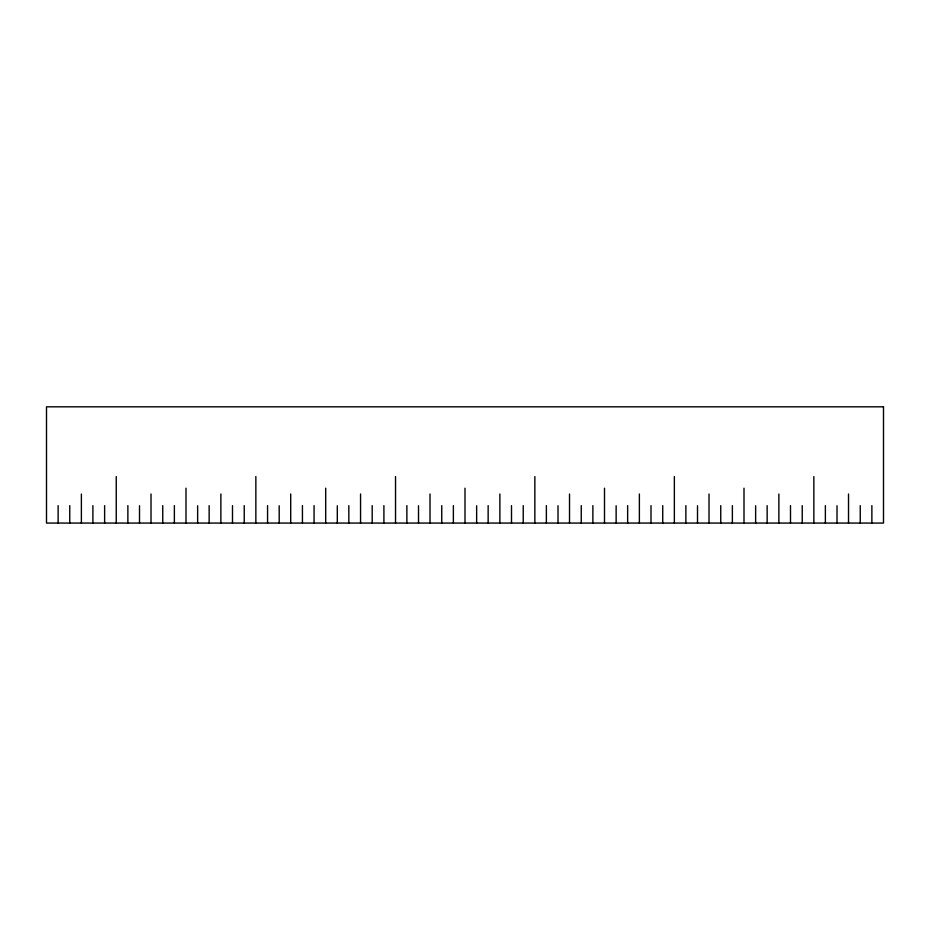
<?xml version="1.0" encoding="UTF-8"?>
<svg xmlns="http://www.w3.org/2000/svg" width="930" height="930" viewBox="0 0 930 930"><rect width="100%" height="100%" fill="white"/><g stroke="black" fill="none" stroke-linecap="round" stroke-linejoin="round"><path stroke-width="1.4" d="M871.875 505.629L871.875 523.067M860.25 505.629L860.25 523.067M848.52 494.004L848.52 523.067M837.012 505.746L837.012 523.067M825.375 505.629L825.375 523.067M813.855 476.567L813.855 523.067M802.23 505.629L802.23 523.067M790.5 505.629L790.5 523.067M778.875 494.004L778.875 523.067M767.145 505.629L767.145 523.067M755.637 505.746L755.637 523.067M744 488.192L744 523.067M732.375 505.629L732.375 523.067M720.75 505.629L720.75 523.067M709.02 494.004L709.02 523.067M697.512 505.746L697.512 523.067M685.875 505.629L685.875 523.067M674.355 476.567L674.355 523.067M662.73 505.629L662.73 523.067M651 505.629L651 523.067M639.375 494.004L639.375 523.067M627.645 505.629L627.645 523.067M616.137 505.746L616.137 523.067M604.5 488.192L604.5 523.067M592.875 505.629L592.875 523.067M581.25 505.629L581.25 523.067M569.52 494.004L569.52 523.067M558.012 505.746L558.012 523.067M546.375 505.629L546.375 523.067M534.855 476.567L534.855 523.067M523.23 505.629L523.23 523.067M511.5 505.629L511.5 523.067M499.875 494.004L499.875 523.067M488.145 505.629L488.145 523.067M476.637 505.746L476.637 523.067M465 488.192L465 523.067M453.375 505.629L453.375 523.067M441.75 505.629L441.75 523.067M430.02 494.004L430.02 523.067M418.512 505.746L418.512 523.067M406.875 505.629L406.875 523.067M395.529 476.567L395.529 523.067M383.904 505.629L383.904 523.067M372.186 505.629L372.186 523.067M360.561 494.004L360.561 523.067M348.831 505.629L348.831 523.067M337.311 505.746L337.311 523.067M325.686 488.192L325.686 523.067M314.061 505.629L314.061 523.067M302.436 505.629L302.436 523.067M290.706 494.004L290.706 523.067M279.186 505.746L279.186 523.067M267.561 505.629L267.561 523.067M255.855 476.567L255.855 523.067M244.23 505.629L244.23 523.067M232.5 505.629L232.5 523.067M220.875 494.004L220.875 523.067M209.145 505.629L209.145 523.067M197.637 505.746L197.637 523.067M186 488.192L186 523.067M174.375 505.629L174.375 523.067M162.75 505.629L162.75 523.067M151.02 494.004L151.02 523.067M139.512 505.746L139.512 523.067M127.875 505.629L127.875 523.067M116.25 476.567L116.25 523.067M104.625 505.629L104.625 523.067M92.895 505.629L92.895 523.067M81.387 494.004L81.387 523.183M69.75 505.629L69.75 523.067M58.125 505.629L58.125 523.067M883.5 406.817L46.5 406.817L46.5 523.067L883.5 523.067L883.5 406.817"/></g></svg>
